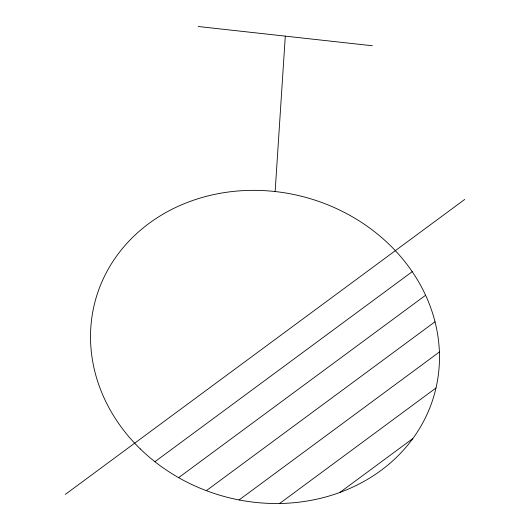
<?xml version="1.0" encoding="UTF-8"?>
<svg xmlns="http://www.w3.org/2000/svg" width="530" height="530" viewBox="0 0 530 530"><rect width="100%" height="100%" fill="white"/><g stroke="black" fill="none" stroke-linecap="round" stroke-linejoin="round"><path stroke-width="0.79" d="M275.143 191.535L285.292 36.133M65.309 494.41L464.691 199.452M154.893 461.716L412.221 271.678M178.63 477.656L425.603 295.256M206.329 490.667L435.017 321.77M239.076 499.949L439.383 352.013M279.582 503.5L435.991 387.986M339.849 492.456L412.843 438.548M198.2 26.5L372.385 45.765M140.324 448.963A175.887 155.005 15.5 0 0 433.043 398.798A175.887 155.005 15.5 0 0 221.626 193.046A175.887 155.005 15.5 0 0 140.324 448.963"/></g></svg>
